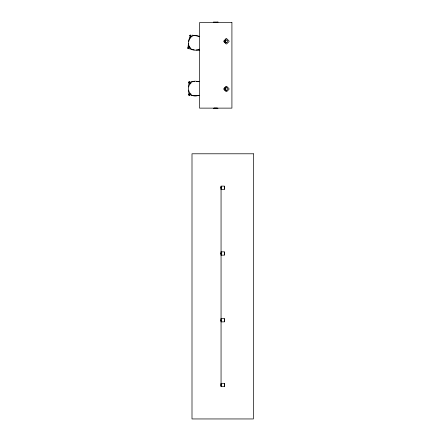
<?xml version="1.0" encoding="UTF-8"?>
<svg xmlns="http://www.w3.org/2000/svg" width="441" height="441" viewBox="0 0 441 441"><rect width="100%" height="100%" fill="white"/><g stroke="black" fill="none" stroke-linecap="round" stroke-linejoin="round"><path stroke-width="0.66" d="M188.505 43.295L188.009 47.303M188.82 41.377L189.553 36.906M190.181 38.477L190.402 37.132M188.836 82.875L188.676 86.91M189.553 83.762L189.658 83.217M221.057 188.274L220.913 187.276M220.913 253.972L220.913 253.024M220.913 320.701L220.913 319.747M221.057 384.442L220.913 385.462M189.845 94.964L189.2 95.614L188.55 94.964L188.737 94.506M190.143 93.156L188.864 94.859L189.619 95.173M224.888 40.506L225.621 39.778L225.88 40.037M224.888 88.2L225.621 87.472L225.88 87.731M188.88 48.24L188.142 48.775L187.601 48.03L187.86 47.606M188.109 47.689L188.009 48.306L188.621 48.405M225.616 40.302C226.828 38.45 223.565 41.719 225.417 40.5M225.616 87.996C226.828 86.144 223.565 89.413 225.417 88.194M190.595 36.614L190.947 36.239M225.004 40.914L226.024 39.888M224.844 42.116L225.153 41.807M225.202 42.485L225.516 42.176M225.572 42.849L225.88 42.54M224.927 88.685L226.024 87.583M224.844 89.81L225.153 89.501M225.202 90.179L225.516 89.865M225.572 90.543L225.88 90.234M221.057 186.251L221.057 189.261M224.342 189.261L224.342 186.251M221.057 251.993L221.057 255.003M224.342 255.003L224.342 251.993M221.057 318.716L221.057 321.732M224.342 321.732L224.342 318.716M221.057 383.477L221.057 386.487M224.342 386.487L224.342 383.477M188.561 47.292L189.465 46.503M190.082 94.793L191.008 94.027M189.145 48.102L190.181 47.501M199.36 49.155C184.829 55.693 184.851 30.049 199.464 36.57M188.991 94.55L189.305 94.418M198.406 95.465C185.231 99.881 185.231 77.329 198.406 81.739M190.826 81.524L194.707 81.524M196.653 81.524L199.238 81.524M190.826 95.532L199.238 95.532M221.057 189.398L224.342 189.398L224.342 186.113L221.057 186.113L221.057 386.625L224.342 386.625L224.342 383.339L221.057 383.339M221.057 251.855L224.342 251.855L224.342 255.141L221.057 255.141M221.057 318.578L224.342 318.578L224.342 321.864L221.057 321.864M192.022 35.131L199.685 36.388M198.053 49.431L199.398 49.646M189.757 48.957L194.227 49.69M196.146 50.004L199.338 50.528M189.465 47.915L189.983 48.108M189.658 81.778L188.742 81.783L188.737 82.699M191.008 83.184L189.305 81.905L188.991 82.66M225.621 42.799L224.783 41.73L225.456 42.116M225.621 90.493L224.783 89.424L225.456 89.81M190.744 35.44L189.95 35.627L190.936 37.518M190.027 35.958L190.314 36.134M225.202 40.087L225.516 40.401M224.838 40.456L225.147 40.765M225.009 41.663L226.029 42.683M225.202 87.781L225.516 88.095M224.838 88.15L225.147 88.459M224.927 89.28L226.029 90.377M225.577 42.237L225.963 42.904L224.893 42.066M191.14 35.892L191.934 36.801M225.577 89.925L225.963 90.598L224.893 89.76M189.376 83.123L190.143 84.055M189.619 82.037L189.746 82.346M189.773 35.958L189.658 35.473L190.407 34.938L190.936 35.682M189.553 93.299L189.658 93.839M188.836 94.181L188.676 90.146M188.864 46.548L188.88 47.099M217.33 22.601L214.1 22.601M217.33 108.128L214.1 108.128M225.18 41.118C227.402 45.996 228.973 37.027 225.18 41.118M225.18 88.812C227.402 93.685 228.973 84.722 225.18 88.812M217.964 22.05L217.496 22.519L213.935 22.519L213.466 22.05L217.964 22.05M225.979 38.786L223.901 40.864A0.595 0.595 0 0 0 223.901 41.713L225.979 43.791A0.595 0.595 0 0 0 226.823 43.791L228.907 41.713A0.595 0.595 0 0 0 228.907 40.864L226.823 38.786A0.595 0.595 0 0 0 225.979 38.786M225.423 39.872L225.059 40.385L225.423 39.872M225.064 42.193L225.423 42.705L225.064 42.193M225.979 86.48L223.901 88.558A0.595 0.595 0 0 0 223.901 89.407L225.979 91.485A0.595 0.595 0 0 0 226.823 91.485L228.907 89.407A0.595 0.595 0 0 0 228.907 88.558L226.823 86.48A0.595 0.595 0 0 0 225.979 86.48M225.423 87.561L225.059 88.079L225.423 87.561M225.064 89.887L225.423 90.399L225.064 89.887M213.935 108.21L213.466 108.679L217.964 108.679L217.496 108.21L213.935 108.21M231.916 22.601L199.514 22.601L199.514 108.128L231.916 108.128L231.916 22.601M253.399 153.788L192 153.788L192 418.95L253.399 418.95L253.399 153.788"/></g></svg>
